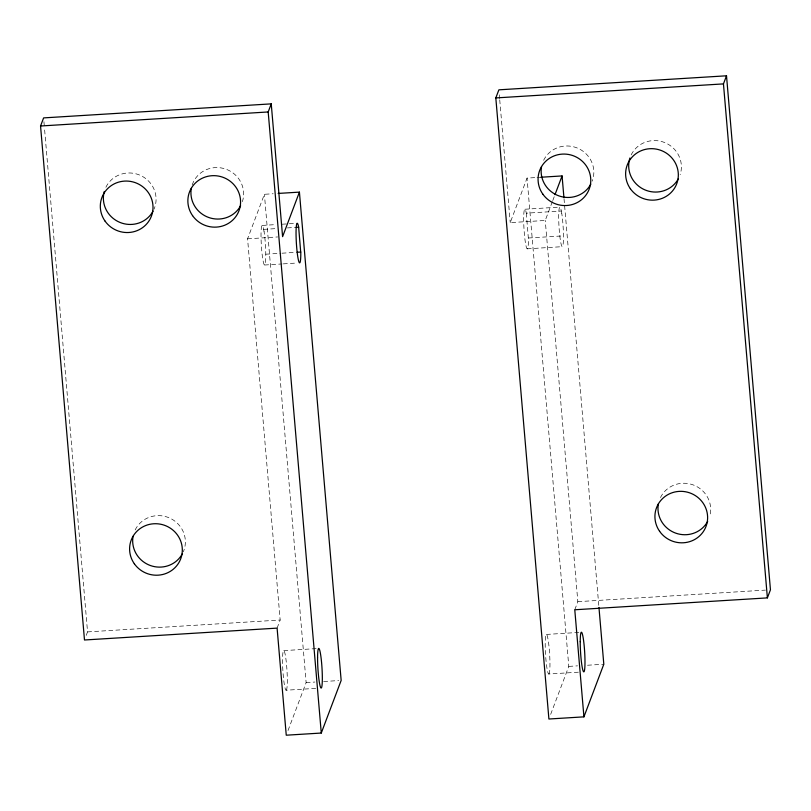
<?xml version="1.0" encoding="UTF-8"?>
<svg xmlns="http://www.w3.org/2000/svg" width="811" height="811" viewBox="0 0 811 811"><rect width="100%" height="100%" fill="white"/><g stroke="black" fill="none" stroke-linecap="round" stroke-linejoin="round"><path stroke-width="0.61" stroke-dasharray="4.05 3.04" d="M86.23 635.368L87.547 631.901L44.473 127.976M277.098 628.12L280.16 620.02L247.578 238.809L264.396 194.285L273.155 193.748M288.027 730.529L306.132 682.588L264.396 194.285M552.332 201.706L545.245 220.46L510.231 222.619L527.049 178.096L535.807 177.558M552.778 200.54L554.542 195.856M574.776 609.771L577.837 601.671L545.245 220.46M550.679 714.329L568.795 666.389L527.049 178.096M537.054 177.477L540.805 177.244M262.257 225.428L276.014 224.586M282.269 224.201L297.282 223.268M524.92 209.238L559.935 207.079M263.646 229.371L276.156 228.601M287.408 227.911L296.167 227.374M526.298 213.181L528.448 239.448A19.839 2.048 86.5 0 1 526.015 245.885A19.839 2.048 86.5 0 1 523.683 218.625A19.839 2.048 86.5 0 1 526.116 212.188L526.298 213.181L561.324 211.022M247.578 238.809L277.595 236.954M265.765 254.198L280.778 253.275M282.025 253.194L294.535 252.424M528.427 238.008L563.442 235.849M264.548 265.025L282.066 263.95M283.313 263.869L297.069 263.017M527.211 248.835L562.226 246.676M87.547 631.901L280.16 620.02M577.837 601.671L765.442 590.104M283.789 650.615L318.814 648.455M546.442 634.425L578.963 632.418M306.132 682.588L314.891 682.041M323.65 681.504L338.653 680.581M568.795 666.389L577.544 665.851M587.549 665.233L603.81 664.229M286.08 690.212A19.839 2.048 86.5 0 0 286.171 661.026A19.839 2.048 86.5 0 0 282.552 660.002A19.839 2.048 86.5 0 0 286.08 690.212L316.097 688.357M548.733 674.012A19.839 2.048 86.5 0 0 548.824 644.836A19.839 2.048 86.5 0 0 545.205 643.812A19.839 2.048 86.5 0 0 548.733 674.012L578.76 672.167M564.01 198.644L598.853 606.192M499.302 94.846L499.627 98.597M499.738 99.854L510.231 222.619M43.936 121.68L44.362 126.719M105.886 187.26A26.459 25.648 20.7 0 1 140.435 175.399A26.459 25.648 20.7 0 1 154.039 209.147M192.177 184.969A26.459 25.648 20.7 0 1 225.306 168.952A26.459 25.648 20.7 0 1 242.388 201.645M135.173 529.928A26.459 25.648 20.7 0 1 169.732 518.067A26.459 25.648 20.7 0 1 183.327 551.815M631.191 154.871A26.459 25.648 20.7 0 1 664.685 142.554A26.459 25.648 20.7 0 1 680.145 174.659M543.644 160.274A26.459 25.648 20.7 0 1 577.665 148.18A26.459 25.648 20.7 0 1 592.223 181.117M660.489 497.538A26.459 25.648 20.7 0 1 693.435 485.008A26.459 25.648 20.7 0 1 709.767 516.252M561.749 213.293L561.131 210.029A19.839 2.048 86.5 0 0 558.698 216.466A19.839 2.048 86.5 0 0 561.03 243.726A19.839 2.048 86.5 0 0 563.463 237.288L563.392 232.575A19.839 2.048 86.5 0 0 561.749 213.293M264.072 231.652L263.453 228.378A19.839 2.048 86.5 0 0 261.02 234.815A19.839 2.048 86.5 0 0 263.352 262.075A19.839 2.048 86.5 0 0 265.785 255.637L265.724 250.923A19.839 2.048 86.5 0 0 264.072 231.652"/><path stroke-width="1.22" d="M299.421 192.126L341.157 680.429L321.278 733.043L286.253 735.202L277.098 628.12L84.486 639.991L40.55 125.999L43.612 117.899L271.239 103.869L282.593 236.65L299.421 192.126L278.153 193.434M321.278 733.043L268.188 111.959L271.239 103.869M495.815 97.928L498.877 89.828L726.514 75.798L770.45 589.8L767.388 597.889L574.776 609.771L583.93 716.853L548.905 719.012L495.815 97.928L723.453 83.898L726.514 75.798M554.988 194.681L562.074 175.936L540.805 177.244M583.93 716.853L603.81 664.229L598.964 607.459M40.55 125.999L268.188 111.959M296.167 227.374L298.661 227.212L300.81 253.478A19.839 2.048 86.5 0 1 298.377 259.915A19.839 2.048 86.5 0 1 296.045 232.656A19.839 2.048 86.5 0 1 298.478 226.218L298.661 227.212M297.039 252.272L300.79 252.039M723.453 83.898L767.388 597.889M562.074 175.936L563.909 197.387M153.066 211.144A26.459 25.648 20.7 0 1 120.089 222.478A26.459 25.648 20.7 0 1 104.295 191.447M240.614 205.751A26.459 25.648 20.7 0 1 208.721 217.49A26.459 25.648 20.7 0 1 191.345 188.223M182.353 553.812A26.459 25.648 20.7 0 1 150.451 565.551A26.459 25.648 20.7 0 1 133.085 536.284M678.371 178.755A26.459 25.648 20.7 0 1 644.867 189.865A26.459 25.648 20.7 0 1 629.934 157.983M590.824 184.158A26.459 25.648 20.7 0 1 558.921 195.897A26.459 25.648 20.7 0 1 541.545 166.63M707.668 521.422A26.459 25.648 20.7 0 1 675.766 533.162A26.459 25.648 20.7 0 1 658.39 503.905M105.024 221.058A26.459 25.648 20.7 0 0 150.511 218.25A26.459 25.648 20.7 0 0 124.468 181.106A26.459 25.648 20.7 0 0 105.024 221.058M192.572 215.655A26.459 25.648 20.7 0 0 238.069 212.857A26.459 25.648 20.7 0 0 212.026 175.703A26.459 25.648 20.7 0 0 192.572 215.655M134.312 563.726A26.459 25.648 20.7 0 0 179.809 560.918A26.459 25.648 20.7 0 0 153.766 523.764A26.459 25.648 20.7 0 0 134.312 563.726M317.577 657.843A19.839 2.048 86.5 0 0 321.105 688.052A19.839 2.048 86.5 0 0 321.197 658.867A19.839 2.048 86.5 0 0 317.577 657.843M580.23 641.653A19.839 2.048 86.5 0 0 583.758 671.853A19.839 2.048 86.5 0 0 583.849 642.677A19.839 2.048 86.5 0 0 580.23 641.653M630.329 188.669A26.459 25.648 20.7 0 0 675.827 185.861A26.459 25.648 20.7 0 0 649.783 148.717A26.459 25.648 20.7 0 0 630.329 188.669M542.782 194.072A26.459 25.648 20.7 0 0 588.269 191.264A26.459 25.648 20.7 0 0 562.236 154.11A26.459 25.648 20.7 0 0 542.782 194.072M659.627 531.337A26.459 25.648 20.7 0 0 705.114 528.529A26.459 25.648 20.7 0 0 679.071 491.385A26.459 25.648 20.7 0 0 659.627 531.337"/></g></svg>
